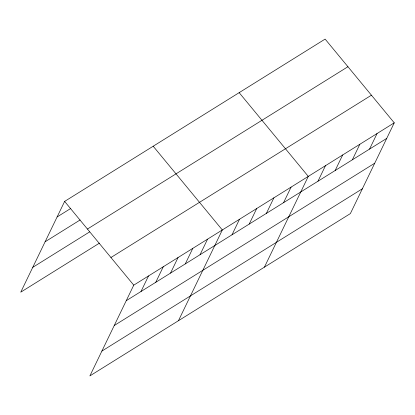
<?xml version="1.0" encoding="UTF-8"?>
<svg xmlns="http://www.w3.org/2000/svg" width="415" height="415" viewBox="0 0 415 415"><rect width="100%" height="100%" fill="white"/><g stroke="black" fill="none" stroke-linecap="round" stroke-linejoin="round"><path stroke-width="0.62" d="M394.25 122.83L133.755 285.152L89.879 375.907L350.374 213.59L394.25 122.83L325.121 39.093L64.626 201.41L20.75 292.17L99.475 243.112M140.996 291.501L148.513 275.949M155.76 282.304L163.277 266.752M170.524 273.106L178.04 257.554M185.282 263.904L192.799 248.357M200.046 254.706L207.562 239.159M178.45 320.722L222.321 229.962L153.192 146.22M232.001 234.797L239.517 219.25M249.192 224.084L256.709 208.538M266.383 213.372L273.9 197.82M283.575 202.66L291.091 187.108M264.412 267.156L308.288 176.396L239.159 92.654M317.963 181.231L325.479 165.684M335.154 170.518L342.671 154.971M352.345 159.806L359.862 144.259M369.542 149.094L377.059 133.547M57.109 216.957L70.778 208.439M45.111 241.779L80.1 219.976M87.435 229.044L347.936 66.727M32.749 267.348L89.609 231.918M110.94 257.513L371.435 95.196M126.238 300.699L386.733 138.382M114.239 325.516L374.735 163.199M101.877 351.09L362.373 188.773M64.626 201.41L133.755 285.152"/></g></svg>
